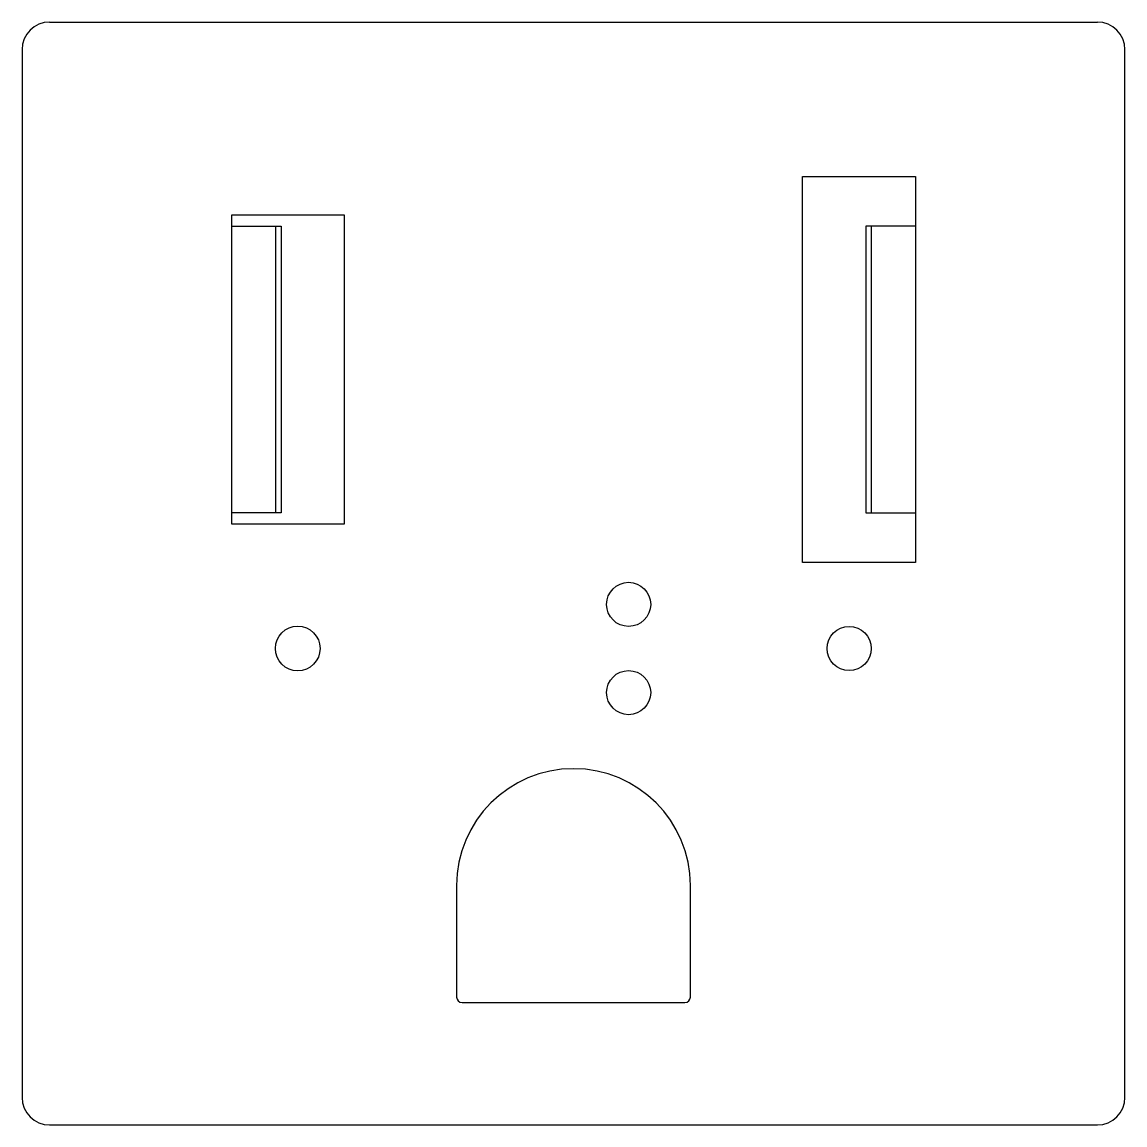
# Model space of a CAD drawing. Extents: x -12.7 to 12.7, y -17.4 to 8.
import ezdxf

# ---------------------------------------------------------------- set-up
doc = ezdxf.new("R2010")
doc.units = 0
doc.layers.add('20', color=7, linetype='CONTINUOUS')

msp = doc.modelspace()

# ---------------------------------------------------------------- linework, layer by layer
at = {"layer": '20'}
for p, q in [((-12.065, 8.001), (12.065, 8.001)), ((-12.7, 7.366), (-12.7, -16.764)), ((12.7, -16.764), (12.7, 7.366)), ((5.2705, -4.445), (5.2705, 4.445)), ((5.2705, 4.445), (7.874, 4.445)), ((7.874, 4.445), (7.874, -4.445)), ((-7.874, 3.556), (-7.874, -3.556)), ((-5.2705, 3.556), (-7.874, 3.556)), ((-5.2705, -3.556), (-5.2705, 3.556)), ((-7.874, 3.302), (-6.858, 3.302)), ((-6.858, 3.302), (-6.731, 3.302)), ((-6.858, -3.302), (-6.858, 3.302)), ((-6.731, 3.302), (-6.731, -3.302)), ((6.858, 3.302), (6.731, 3.302)), ((6.731, 3.302), (6.731, -3.302)), ((7.874, 3.302), (6.858, 3.302)), ((6.858, 3.302), (6.858, -3.302)), ((-6.858, -3.302), (-7.874, -3.302)), ((-6.731, -3.302), (-6.858, -3.302)), ((6.731, -3.302), (6.858, -3.302)), ((6.858, -3.302), (7.874, -3.302)), ((-7.874, -3.556), (-5.2705, -3.556)), ((7.874, -4.445), (5.2705, -4.445)), ((-2.6924, -11.8872), (-2.6924, -14.4526)), ((2.6924, -14.4526), (2.6924, -11.8872)), ((-2.5654, -14.5796), (2.5654, -14.5796)), ((-12.065, -17.399), (12.065, -17.399))]:
    msp.add_line(p, q, dxfattribs=at)
for centre, radius in [((1.27, -5.4102), 0.508), ((-6.35, -6.4262), 0.5143), ((6.35, -6.4262), 0.508), ((1.27, -7.4422), 0.508)]:
    msp.add_circle(centre, radius, dxfattribs=at)
for centre, radius, start, end in [((-12.065, 7.366), 0.635, 90, 180), ((12.065, 7.366), 0.635, 0, 90), ((0, -11.8872), 2.6924, 90, 180), ((0, -11.8872), 2.6924, 0, 90), ((-2.5654, -14.4526), 0.127, 180, 270), ((2.5654, -14.4526), 0.127, 270, 0), ((-12.065, -16.764), 0.635, 180, 270), ((12.065, -16.764), 0.635, 270, 0)]:
    msp.add_arc(centre, radius, start, end, dxfattribs=at)

doc.saveas('drawing.dxf')
